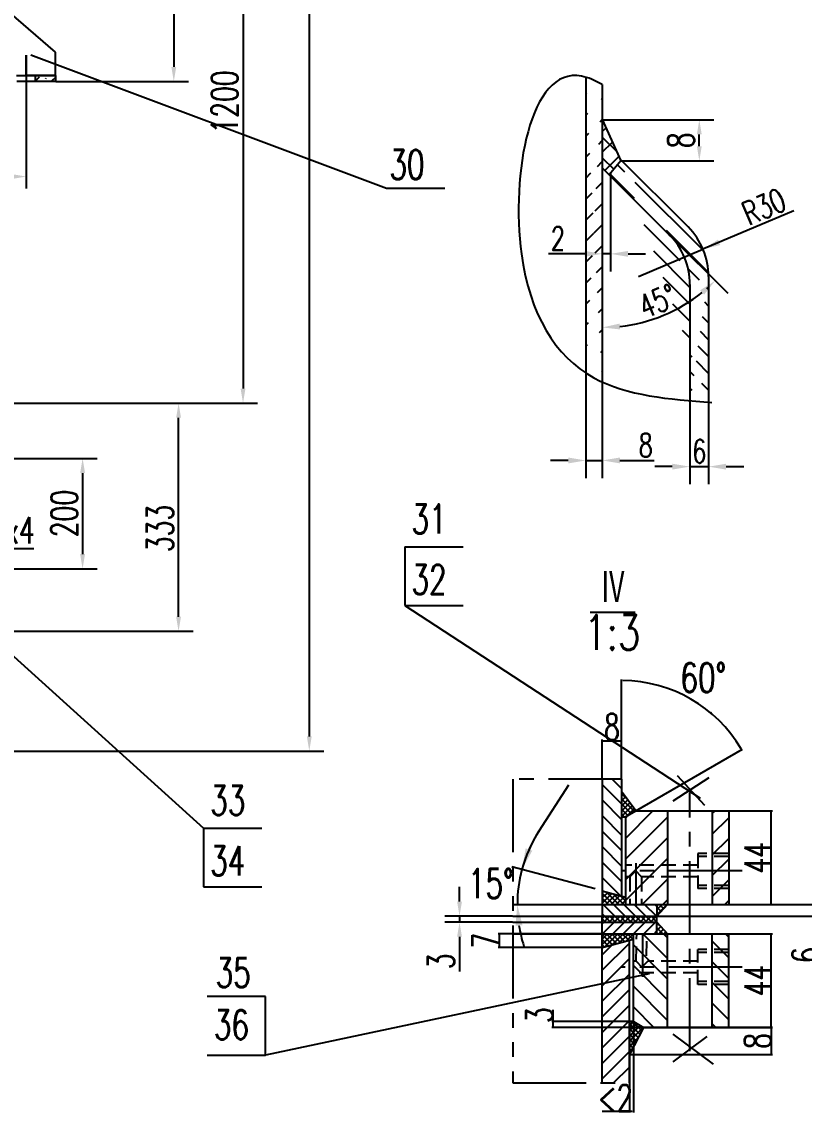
# Model space of a CAD drawing. Extents: x 0 to 594, y 0 to 841.
# Drawn here: x 260.5 to 394.2, y 375.9 to 562.9 of the extents above; entities that cross this region are included whole.
import ezdxf
from ezdxf.enums import TextEntityAlignment as Align

# ---------------------------------------------------------------- set-up
doc = ezdxf.new("R2010")
doc.units = 0
doc.header["$LTSCALE"] = 10
doc.header["$MEASUREMENT"] = 0
for name, pattern in [('CENTER', [2, 1.25, -0.25, 0.25, -0.25]), ('HIDDEN', [0.375, 0.25, -0.125]), ('PHANTOM', [2.5, 1.25, -0.25, 0.25, -0.25, 0.25, -0.25])]:
    doc.linetypes.add(name, pattern=pattern)
doc.layers.get('0').update_dxf_attribs({"linetype": 'CONTINUOUS'})
doc.layers.get('DEFPOINTS').update_dxf_attribs({"linetype": 'CONTINUOUS'})
for name, color, linetype in [('CENTER', 1, 'CENTER'), ('DIM', 4, 'CONTINUOUS'), ('FULL', 7, 'CONTINUOUS'), ('HIDDEN', 5, 'HIDDEN'), ('LAYER1', 1, 'CENTER'), ('MAIN', 7, 'CONTINUOUS'), ('PHANTOM', 6, 'PHANTOM'), ('THIN', 3, 'CONTINUOUS')]:
    doc.layers.add(name, color=color, linetype=linetype)
doc.styles.add('HZ', font='ROMANS.shx', dxfattribs={"width": 0.75, "bigfont": 'HZTXT.shx'})
doc.styles.add('HZ4', font='romans.shx', dxfattribs={"width": 0.7, "height": 4, "bigfont": 'hztxt.shx'})
doc.styles.add('HZ5', font='romans.shx', dxfattribs={"width": 0.7, "height": 5, "bigfont": 'hztxt.shx'})
doc.styles.add('RMO4', font='romans.shx', dxfattribs={"width": 0.7, "height": 4.5})
doc.styles.get("Standard").update_dxf_attribs({"font": 'SIMFANG.TTF', "width": 0.7, "height": 5})
doc.styles.add('STYLE2', font='romans.shx', dxfattribs={"width": 0.7, "height": 8, "bigfont": 'hztxt.shx'})
doc.dimstyles.get("Standard").update_dxf_attribs({"dimtxt": 0.18, "dimasz": 0.18, "dimexe": 0.18, "dimexo": 0.0625, "dimgap": 0.09, "dimtad": 0, "dimtih": 1, "dimtoh": 1, "dimdec": 4, "dimzin": 0, "dimdsep": 46, "dimtxsty": 'Standard', "dimcen": 0.09, "dimadec": 0, "dimazin": 0, "dimtfac": 1, "dimtdec": 4, "dimtofl": 0, "dimtmove": 0, "dimatfit": 3, "dimfxl": 1, "dimtolj": 1, "dimtzin": 0, "dimarcsym": 0})

# ---------------------------------------------------------------- blocks, each defined once
blk = doc.blocks.new('*D12')
at = {"color": 4, "linetype": 'ByBlock'}
for p, q in [((292.6233983804254, 600.6536651015517), (284.0001427374642, 600.6536651015517)), ((286.5001427374642, 598.1536651015517), (286.5001427374642, 555.1536651015517)), ((266.3428300365555, 552.6536651015517), (289.0001427374642, 552.6536651015517))]:
    blk.add_line(p, q, dxfattribs=at)
for points in [[(286.0834760707975, 598.1536651015517), (286.9168094041309, 598.1536651015517), (286.5001427374642, 600.6536651015517)], [(286.0834760707975, 555.1536651015517), (286.9168094041309, 555.1536651015517), (286.5001427374642, 552.6536651015517)]]:
    blk.add_solid(points, dxfattribs=at)
at = {"layer": 'DEFPOINTS', "color": 0, "linetype": 'ByBlock'}
for p in [(292.6858983804254, 600.6536651015517), (266.2803300365555, 552.6536651015517), (286.5001427374642, 552.6536651015517)]:
    blk.add_point(p, dxfattribs=at)
at = {"color": 3, "linetype": 'ByBlock', "insert": (283.3501427374642, 577.4768589698238), "char_height": 4.5, "attachment_point": 5, "rotation": 90, "style": 'RMO4'}
blk.add_mtext('\\A1;525', dxfattribs=at)
blk = doc.blocks.new('*D15')
at = {"color": 4, "linetype": 'ByBlock'}
for p, q in [((258.1930221065491, 497.6536651015517), (289.8125793726723, 497.6536651015517)), ((287.3125793726722, 461.1536651015517), (287.3125793726723, 495.1536651015517)), ((169.6428300365556, 458.6536651015517), (289.8125793726722, 458.6536651015517))]:
    blk.add_line(p, q, dxfattribs=at)
for points in [[(286.8959127060056, 495.1536651015517), (287.729246039339, 495.1536651015517), (287.3125793726723, 497.6536651015517)], [(286.8959127060056, 461.1536651015517), (287.7292460393389, 461.1536651015517), (287.3125793726722, 458.6536651015517)]]:
    blk.add_solid(points, dxfattribs=at)
at = {"layer": 'DEFPOINTS', "color": 0, "linetype": 'ByBlock'}
for p in [(258.1305221065491, 497.6536651015517), (287.3125793726723, 497.6536651015517), (169.5803300365556, 458.6536651015517)]:
    blk.add_point(p, dxfattribs=at)
at = {"color": 3, "linetype": 'ByBlock', "insert": (284.1625793726723, 476.2328820358848), "char_height": 4.5, "attachment_point": 5, "rotation": 90, "style": 'RMO4'}
blk.add_mtext('\\A1;333', dxfattribs=at)
blk = doc.blocks.new('*D45')
at = {"color": 4, "linetype": 'ByBlock'}
for p, q in [((359.7981859395852, 546.1137306424463), (378.8131050675797, 546.1137306424463)), ((376.3131050675797, 541.5840389860871), (376.3131050675797, 543.6137306424463)), ((362.9670234459602, 539.0840389860871), (378.8131050675797, 539.0840389860871))]:
    blk.add_line(p, q, dxfattribs=at)
for points in [[(375.896438400913, 543.6137306424463), (376.7297717342464, 543.6137306424463), (376.3131050675797, 546.1137306424463)], [(375.896438400913, 541.5840389860871), (376.7297717342464, 541.5840389860871), (376.3131050675797, 539.0840389860871)]]:
    blk.add_solid(points, dxfattribs=at)
at = {"layer": 'DEFPOINTS', "color": 0, "linetype": 'ByBlock'}
for p in [(359.7356859395852, 546.1137306424463), (376.3131050675797, 546.1137306424463), (362.9045234459602, 539.0840389860871)]:
    blk.add_point(p, dxfattribs=at)
at = {"color": 3, "linetype": 'ByBlock', "insert": (373.1631050675797, 542.5988848142667), "char_height": 4.5, "attachment_point": 5, "rotation": 90, "style": 'RMO4'}
blk.add_mtext('\\A1;8', dxfattribs=at)
blk = doc.blocks.new('*D77')
at = {"color": 0, "linetype": 'ByBlock'}
for p, q in [((359.7054276050851, 433.4429257251081), (359.7054276050851, 440.1328861183421)), ((359.8854276050851, 439.9528861183421), (362.8587609384186, 439.9528861183421)), ((363.0387609384186, 433.4429257251081), (363.0387609384186, 440.1328861183421))]:
    blk.add_line(p, q, dxfattribs=at)
for points in [[(359.8854276050851, 439.9828861183421), (359.8854276050851, 439.9228861183421), (359.7054276050851, 439.9528861183421)], [(362.8587609384186, 439.9828861183421), (362.8587609384186, 439.9228861183421), (363.0387609384186, 439.9528861183421)]]:
    blk.add_solid(points, dxfattribs=at)
at = {"layer": 'DEFPOINTS', "color": 0, "linetype": 'ByBlock'}
for p in [(363.0387609384186, 439.9528861183421), (359.7054276050851, 433.3804257251081), (363.0387609384186, 433.3804257251081)]:
    blk.add_point(p, dxfattribs=at)
at = {"color": 0, "linetype": 'ByBlock', "insert": (361.3720942717518, 442.2928861183421), "char_height": 4.5, "attachment_point": 5, "style": 'RMO4'}
blk.add_mtext('\\A1;8', dxfattribs=at)
blk = doc.blocks.new('*D78')
at = {"color": 0, "linetype": 'ByBlock'}
for p, q in [((364.3720942717518, 392.0391031788708), (364.3720942717518, 376.3650185313907)), ((365.0387609384186, 391.8777563665451), (365.0387609384186, 376.3650185313907)), ((364.3720942717518, 376.5450185313907), (359.6954276050852, 376.5450185313907)), ((364.8587609384186, 376.5450185313907), (364.5520942717519, 376.5450185313907))]:
    blk.add_line(p, q, dxfattribs=at)
for points in [[(364.5520942717519, 376.5750185313907), (364.5520942717519, 376.5150185313908), (364.3720942717518, 376.5450185313907)], [(364.8587609384186, 376.5750185313907), (364.8587609384186, 376.5150185313908), (365.0387609384186, 376.5450185313907)]]:
    blk.add_solid(points, dxfattribs=at)
at = {"layer": 'DEFPOINTS', "color": 0, "linetype": 'ByBlock'}
for p in [(364.3720942717518, 392.1016031788708), (365.0387609384186, 391.9402563665451), (364.3720942717518, 376.5450185313907)]:
    blk.add_point(p, dxfattribs=at)
at = {"color": 0, "linetype": 'ByBlock', "insert": (361.9437609384185, 378.8850185313907), "char_height": 4.5, "attachment_point": 5, "style": 'RMO4'}
blk.add_mtext('\\A1;<2', dxfattribs=at)
blk = doc.blocks.new('*D79')
at = {"color": 0, "linetype": 'ByBlock'}
for p, q in [((351.3112562688166, 391.9402563665451), (351.3112562688166, 393.9335896998784)), ((364.9762609384186, 391.9402563665451), (351.1312562688166, 391.9402563665451)), ((366.7083117459879, 390.9402563665451), (351.1312562688166, 390.9402563665451)), ((351.3112562688166, 391.1202563665451), (351.3112562688166, 391.7602563665451))]:
    blk.add_line(p, q, dxfattribs=at)
for points in [[(351.2812562688166, 391.7602563665451), (351.3412562688166, 391.7602563665451), (351.3112562688166, 391.9402563665451)], [(351.2812562688166, 391.1202563665451), (351.3412562688166, 391.1202563665451), (351.3112562688166, 390.9402563665451)]]:
    blk.add_solid(points, dxfattribs=at)
at = {"layer": 'DEFPOINTS', "color": 0, "linetype": 'ByBlock'}
for p in [(351.3112562688166, 391.9402563665451), (365.0387609384186, 391.9402563665451), (366.7708117459879, 390.9402563665451)]:
    blk.add_point(p, dxfattribs=at)
at = {"color": 0, "linetype": 'ByBlock', "insert": (348.9712562688166, 393.0269230332117), "char_height": 4.5, "attachment_point": 5, "rotation": 90, "style": 'RMO4'}
blk.add_mtext('\\A1;3', dxfattribs=at)
blk = doc.blocks.new('*D80')
at = {"color": 0, "linetype": 'ByBlock'}
for p, q in [((359.6429276050851, 406.9402563665451), (341.9367754934249, 406.9402563665451)), ((342.1167754934249, 406.7602563665451), (342.1167754934249, 404.7869230332118)), ((359.6429276050851, 404.6069230332118), (341.9367754934249, 404.6069230332118))]:
    blk.add_line(p, q, dxfattribs=at)
for points in [[(342.086775493425, 406.7602563665451), (342.1467754934249, 406.7602563665451), (342.1167754934249, 406.9402563665451)], [(342.086775493425, 404.7869230332118), (342.1467754934249, 404.7869230332118), (342.1167754934249, 404.6069230332118)]]:
    blk.add_solid(points, dxfattribs=at)
at = {"layer": 'DEFPOINTS', "color": 0, "linetype": 'ByBlock'}
for p in [(359.7054276050851, 406.9402563665451), (342.1167754934249, 404.6069230332118), (359.7054276050851, 404.6069230332118)]:
    blk.add_point(p, dxfattribs=at)
at = {"color": 0, "linetype": 'ByBlock', "insert": (339.776775493425, 405.7735896998785), "char_height": 4.5, "attachment_point": 5, "rotation": 90, "style": 'RMO4'}
blk.add_mtext('\\A1;7', dxfattribs=at)
blk = doc.blocks.new('*D81')
at = {"color": 0, "linetype": 'ByBlock'}
for p, q in [((381.4345942717518, 406.9402563665451), (388.7967754934249, 406.9402563665451)), ((388.6167754934249, 391.1202563665451), (388.6167754934249, 406.7602563665451)), ((381.4345942717518, 390.9402563665451), (388.7967754934249, 390.9402563665451))]:
    blk.add_line(p, q, dxfattribs=at)
for points in [[(388.586775493425, 406.7602563665451), (388.6467754934249, 406.7602563665451), (388.6167754934249, 406.9402563665451)], [(388.586775493425, 391.1202563665451), (388.6467754934249, 391.1202563665451), (388.6167754934249, 390.9402563665451)]]:
    blk.add_solid(points, dxfattribs=at)
at = {"layer": 'DEFPOINTS', "color": 0, "linetype": 'ByBlock'}
for p in [(381.3720942717518, 406.9402563665451), (388.6167754934249, 406.9402563665451), (381.3720942717518, 390.9402563665451)]:
    blk.add_point(p, dxfattribs=at)
at = {"color": 0, "linetype": 'ByBlock', "insert": (386.276775493425, 398.9402563665451), "char_height": 4.5, "attachment_point": 5, "rotation": 90, "style": 'RMO4'}
blk.add_mtext('\\A1;44', dxfattribs=at)
blk = doc.blocks.new('*D82')
at = {"color": 0, "linetype": 'ByBlock'}
for p, q in [((381.4345942717518, 427.9402563665456), (388.7967754934249, 427.9402563665456)), ((388.6167754934249, 412.1202563665456), (388.6167754934249, 427.7602563665455)), ((381.4345942717518, 411.9402563665456), (388.7967754934249, 411.9402563665456))]:
    blk.add_line(p, q, dxfattribs=at)
for points in [[(388.586775493425, 427.7602563665455), (388.6467754934249, 427.7602563665455), (388.6167754934249, 427.9402563665456)], [(388.586775493425, 412.1202563665456), (388.6467754934249, 412.1202563665456), (388.6167754934249, 411.9402563665456)]]:
    blk.add_solid(points, dxfattribs=at)
at = {"layer": 'DEFPOINTS', "color": 0, "linetype": 'ByBlock'}
for p in [(381.3720942717518, 427.9402563665456), (388.6167754934249, 427.9402563665456), (381.3720942717518, 411.9402563665456)]:
    blk.add_point(p, dxfattribs=at)
at = {"color": 0, "linetype": 'ByBlock', "insert": (386.276775493425, 419.9402563665456), "char_height": 4.5, "attachment_point": 5, "rotation": 90, "style": 'RMO4'}
blk.add_mtext('\\A1;44', dxfattribs=at)
blk = doc.blocks.new('*D83')
at = {"color": 0, "linetype": 'ByBlock'}
for p, q in [((366.7964119170176, 390.9615604927342), (388.7950974165885, 390.9615604927342)), ((388.6150974165885, 390.7815604927342), (388.6150974165885, 386.4535896998786)), ((364.4345942717518, 386.2735896998786), (388.7950974165885, 386.2735896998786))]:
    blk.add_line(p, q, dxfattribs=at)
for points in [[(388.5850974165885, 390.7815604927342), (388.6450974165884, 390.7815604927342), (388.6150974165885, 390.9615604927342)], [(388.5850974165885, 386.4535896998786), (388.6450974165884, 386.4535896998786), (388.6150974165885, 386.2735896998786)]]:
    blk.add_solid(points, dxfattribs=at)
at = {"layer": 'DEFPOINTS', "color": 0, "linetype": 'ByBlock'}
for p in [(366.7339119170176, 390.9615604927342), (364.3720942717518, 386.2735896998786), (388.6150974165885, 386.2735896998786)]:
    blk.add_point(p, dxfattribs=at)
at = {"color": 0, "linetype": 'ByBlock', "insert": (386.2750974165885, 388.6175750963064), "char_height": 4.5, "attachment_point": 5, "rotation": 90, "style": 'RMO4'}
blk.add_mtext('\\A1;8', dxfattribs=at)
blk = doc.blocks.new('*D90')
at = {"color": 4, "linetype": 'ByBlock'}
for p, q in [((265.1952945340254, 600.6536651015517), (300.8259521346076, 600.6536651015517)), ((298.3259521346076, 598.1536651015517), (298.3259521346076, 500.1536651015517)), ((265.3316673925378, 497.6536651015517), (300.8259521346076, 497.6536651015517))]:
    blk.add_line(p, q, dxfattribs=at)
for points in [[(297.9092854679409, 598.1536651015517), (298.7426188012743, 598.1536651015517), (298.3259521346076, 600.6536651015517)], [(297.9092854679409, 500.1536651015517), (298.7426188012743, 500.1536651015517), (298.3259521346076, 497.6536651015517)]]:
    blk.add_solid(points, dxfattribs=at)
at = {"layer": 'DEFPOINTS', "color": 0, "linetype": 'ByBlock'}
for p in [(265.1327945340254, 600.6536651015517), (265.2691673925378, 497.6536651015517), (298.3259521346076, 497.6536651015517)]:
    blk.add_point(p, dxfattribs=at)
at = {"color": 3, "linetype": 'ByBlock', "insert": (295.1759521346077, 549.1536651015517), "char_height": 4.5, "attachment_point": 5, "rotation": 90, "style": 'RMO4'}
blk.add_mtext('\\A1;1200', dxfattribs=at)
blk = doc.blocks.new('*D97')
at = {"color": 4, "linetype": 'ByBlock'}
for p, q in [((169.6428300365556, 810.9261317462538), (312.1500009400111, 810.9261317462538)), ((309.6500009400111, 808.4261317462538), (309.650000940011, 440.6873592342388)), ((152.0130810458172, 438.1873592342388), (312.150000940011, 438.1873592342388))]:
    blk.add_line(p, q, dxfattribs=at)
for points in [[(309.2333342733444, 808.4261317462538), (310.0666676066778, 808.4261317462538), (309.6500009400111, 810.9261317462538)], [(309.2333342733443, 440.6873592342388), (310.0666676066777, 440.6873592342388), (309.650000940011, 438.1873592342388)]]:
    blk.add_solid(points, dxfattribs=at)
at = {"layer": 'DEFPOINTS', "color": 0, "linetype": 'ByBlock'}
for p in [(169.5803300365556, 810.9261317462538), (151.9505810458172, 438.1873592342388), (309.650000940011, 438.1873592342388)]:
    blk.add_point(p, dxfattribs=at)
at = {"color": 3, "linetype": 'ByBlock', "insert": (306.5000009400111, 624.5567454902463), "char_height": 4.5, "attachment_point": 5, "rotation": 90, "style": 'RMO4'}
blk.add_mtext('\\A1;~3400', dxfattribs=at)
blk = doc.blocks.new('*D98')
at = {"color": 4, "linetype": 'ByBlock'}
for p, q in [((240.6062330036239, 472.8504429680743), (240.6062330036239, 475.2879429680743)), ((244.7949056491052, 472.8504429680743), (244.7949056491052, 475.2879429680743)), ((238.1062330036239, 472.7879429680743), (235.6062330036239, 472.7879429680743)), ((240.6062330036239, 472.7879429680743), (244.7949056491052, 472.7879429680743)), ((247.2949056491052, 472.7879429680743), (262.5615723157719, 472.7879429680743))]:
    blk.add_line(p, q, dxfattribs=at)
for points in [[(238.1062330036239, 473.204609634741), (238.1062330036239, 472.3712763014076), (240.6062330036239, 472.7879429680743)], [(247.2949056491052, 473.204609634741), (247.2949056491052, 472.3712763014076), (244.7949056491052, 472.7879429680743)]]:
    blk.add_solid(points, dxfattribs=at)
at = {"layer": 'DEFPOINTS', "color": 0, "linetype": 'ByBlock'}
for p in [(240.6062330036239, 472.7879429680743), (244.7949056491052, 472.7879429680743), (244.7949056491052, 472.7879429680743)]:
    blk.add_point(p, dxfattribs=at)
at = {"color": 3, "linetype": 'ByBlock', "insert": (256.1782389824385, 475.9379429680743), "char_height": 4.5, "attachment_point": 5, "style": 'RMO4'}
blk.add_mtext('\\A1;∅76x4', dxfattribs=at)
blk = doc.blocks.new('*D99')
at = {"color": 4, "linetype": 'ByBlock'}
for p, q in [((244.8574056491051, 488.2114806640536), (273.4095467240195, 488.2114806640536)), ((270.9095467240195, 485.7114806640536), (270.9095467240195, 471.8453741924686)), ((246.1198993636349, 469.3453741924686), (273.4095467240195, 469.3453741924686))]:
    blk.add_line(p, q, dxfattribs=at)
for points in [[(270.4928800573528, 485.7114806640536), (271.3262133906862, 485.7114806640536), (270.9095467240195, 488.2114806640536)], [(270.4928800573528, 471.8453741924686), (271.3262133906862, 471.8453741924686), (270.9095467240195, 469.3453741924686)]]:
    blk.add_solid(points, dxfattribs=at)
at = {"layer": 'DEFPOINTS', "color": 0, "linetype": 'ByBlock'}
for p in [(244.7949056491051, 488.2114806640536), (246.0573993636349, 469.3453741924686), (270.9095467240195, 469.3453741924686)]:
    blk.add_point(p, dxfattribs=at)
at = {"color": 3, "linetype": 'ByBlock', "insert": (267.7595467240195, 478.7784274282611), "char_height": 4.5, "attachment_point": 5, "rotation": 90, "style": 'RMO4'}
blk.add_mtext('\\A1;200', dxfattribs=at)
blk = doc.blocks.new('*D101')
at = {"color": 4, "linetype": 'ByBlock'}
for p, q in [((397.6062744395408, 414.4402563665456), (397.6062744395408, 416.9402563665456)), ((381.4345942717518, 411.9402563665456), (400.1062744395408, 411.9402563665456)), ((397.6062744395408, 411.9402563665456), (397.6062744395408, 409.9402563665451)), ((369.1437995595202, 409.9402563665451), (400.1062744395408, 409.9402563665451)), ((397.6062744395408, 407.4402563665451), (397.6062744395408, 401.6235896998784))]:
    blk.add_line(p, q, dxfattribs=at)
for points in [[(397.1896077728741, 414.4402563665456), (398.0229411062075, 414.4402563665456), (397.6062744395408, 411.9402563665456)], [(397.1896077728741, 407.4402563665451), (398.0229411062075, 407.4402563665451), (397.6062744395408, 409.9402563665451)]]:
    blk.add_solid(points, dxfattribs=at)
at = {"layer": 'DEFPOINTS', "color": 0, "linetype": 'ByBlock'}
for p in [(381.3720942717518, 411.9402563665456), (369.0812995595202, 409.9402563665451), (397.6062744395408, 409.9402563665451)]:
    blk.add_point(p, dxfattribs=at)
at = {"color": 3, "linetype": 'ByBlock', "insert": (394.4562744395408, 403.2819230332117), "char_height": 4.5, "attachment_point": 5, "rotation": 90, "style": 'RMO4'}
blk.add_mtext('\\A1;6', dxfattribs=at)
blk = doc.blocks.new('*D102')
at = {"color": 4, "linetype": 'ByBlock'}
for p, q in [((335.3322631027204, 412.4402563665451), (335.3322631027204, 414.9402563665451)), ((344.3870813219328, 409.9402563665451), (332.8322631027204, 409.9402563665451)), ((335.3322631027204, 409.9402563665451), (335.3322631027204, 408.9402563665451)), ((344.3870813219328, 408.9402563665451), (332.8322631027204, 408.9402563665451)), ((335.3322631027204, 406.4402563665451), (335.3322631027204, 400.5069230332118))]:
    blk.add_line(p, q, dxfattribs=at)
for points in [[(334.9155964360537, 412.4402563665451), (335.7489297693871, 412.4402563665451), (335.3322631027204, 409.9402563665451)], [(334.9155964360537, 406.4402563665451), (335.7489297693871, 406.4402563665451), (335.3322631027204, 408.9402563665451)]]:
    blk.add_solid(points, dxfattribs=at)
at = {"layer": 'DEFPOINTS', "color": 0, "linetype": 'ByBlock'}
for p in [(344.4495813219328, 409.9402563665451), (335.3322631027204, 408.9402563665451), (344.4495813219328, 408.9402563665451)]:
    blk.add_point(p, dxfattribs=at)
at = {"color": 3, "linetype": 'ByBlock', "insert": (332.1822631027204, 402.2235896998785), "char_height": 4.5, "attachment_point": 5, "rotation": 90, "style": 'RMO4'}
blk.add_mtext('\\A1;3', dxfattribs=at)

msp = doc.modelspace()

# ---------------------------------------------------------------- hatches: boundary and pattern name
at = {"linetype": 'Continuous'}
h = msp.add_hatch(dxfattribs=at)
h.set_pattern_fill('ANSI31', color=3, scale=0.8, style=0)
h.set_pattern_definition([(45, (44.30850645514107, 313.3268021972374), (-1.79605122421383, 1.796051224213831), [])])
edge = h.paths.add_edge_path()
edge.add_line((356.9066180016456, 553.3866555661375), (356.9066180016456, 502.835550084821))
edge.add_line((359.7356859395852, 552.1514017977202), (359.7356859395852, 501.2747102820097))
h = msp.add_hatch(dxfattribs=at)
h.set_pattern_fill('ANSI31', color=3, scale=0.6400000000000001, angle=90, style=0)
h.set_pattern_definition([(135, (44.30850645514107, 313.3268021972374), (-1.436840979371065, -1.436840979371064), [])])
edge = h.paths.add_edge_path()
edge.add_line((362.9045234459602, 539.0840389860871), (360.9267090543258, 536.7147645801415))
edge.add_line((359.7356859395852, 537.9057876948822), (371.1826941343137, 526.4587795001536))
edge.add_line((362.7581041605284, 539.4088528735329), (374.3826941343137, 527.7842628997475))
edge.add_arc((365.8974127600752, 519.298981525509), 12, 1.017777498068325e-13, 45)
edge.add_arc((362.6974127600752, 517.9734981259151), 12, 1.017777498068325e-13, 45)
edge.add_line((374.6974127600752, 517.9734981259151), (374.6974127600752, 497.7740383434379))
edge.add_line((377.8974127600752, 519.298981525509), (377.8974127600752, 497.7740383434379))
at = {"layer": 'DIM'}
h = msp.add_hatch(dxfattribs=at)
h.set_pattern_fill('ANSI31', color=256, scale=15, angle=90, style=0)
h.set_pattern_definition([(135, (17.61677549342488, 55.95288611834212), (-1.325825214724777, -1.325825214724776), [])])
h.paths.add_polyline_path([(363.0387609384186, 433.3804257251081), (359.7054276050851, 433.3804257251081), (359.7054276050851, 414.2735896998788), (363.0387609384186, 413.3804257251082)])
h = msp.add_hatch(dxfattribs=at)
h.set_pattern_fill('ANSI37', color=256, scale=5, angle=90, style=0)
h.set_pattern_definition([(135, (17.61677549342488, 55.95288611834212), (-0.4419417382415922, -0.4419417382415922), []), (225, (17.61677549342488, 55.95288611834212), (0.4419417382415922, -0.4419417382415922), [])])
h.paths.add_polyline_path([(365.4374784126546, 427.9402563665455), (363.0387609384186, 431.2735896998785), (363.0387609384186, 426.9402563665456), (363.7054276050843, 426.9402563665452)])
h.paths.add_polyline_path([(359.7054276050851, 414.2735896998788), (359.7054276050851, 411.9402563665456), (363.7054276050852, 411.9402563665456), (363.7054276050852, 413.2017929301541)])
h.paths.add_polyline_path([(359.7054276050851, 406.9402563665452), (359.7054276050851, 404.6069230332118), (365.0387609384186, 406.0359853928447), (365.0387609384186, 406.9402563665452)])
h.paths.add_polyline_path([(364.3720942717518, 386.2735896998785), (366.7708117459879, 390.9402563665451), (365.0387609384187, 391.9402563665451), (364.3720942717518, 391.940256366545)])
h = msp.add_hatch(dxfattribs=at)
h.set_pattern_fill('ANSI31', color=256, scale=20, style=0)
h.set_pattern_definition([(45, (17.61677549342488, 55.95288611834212), (-1.767766952966369, 1.767766952966369), [])])
h.paths.add_polyline_path([(370.8720942717518, 427.9402563665453), (365.4374784126538, 427.9402563665451), (363.7054276050851, 426.9402563665456), (363.7054276050851, 411.9402563665455), (370.8720942717518, 411.9402563665455)])
h.paths.add_polyline_path([(381.3720942717518, 427.9402563665456), (378.5387609384186, 427.9402563665454), (378.5387609384185, 411.9402563665455), (381.3720942717518, 411.9402563665455)])
h = msp.add_hatch(dxfattribs=at)
h.set_pattern_fill('ANSI31', color=256, scale=10, angle=90, style=0)
h.set_pattern_definition([(135, (17.61677549342488, 55.95288611834212), (-0.8838834764831844, -0.8838834764831843), [])])
h.paths.add_polyline_path([(369.0812995595202, 409.9402563665452), (369.0812995595202, 411.9402563665456), (359.7054276050851, 411.9402563665456), (359.7054276050852, 409.9402563665451)])
h = msp.add_hatch(dxfattribs=at)
h.set_pattern_fill('ANSI37', color=256, scale=5, style=0)
h.set_pattern_definition([(45, (20.15931411452647, 55.95288611834212), (-0.4419417382415922, 0.4419417382415922), []), (135, (20.15931411452647, 55.95288611834212), (-0.4419417382415922, -0.4419417382415922), [])])
h.paths.add_polyline_path([(369.0812995595202, 409.9402563665452), (370.8720942717518, 411.9402563665456), (369.0812995595202, 411.9402563665456)])
h.paths.add_polyline_path([(369.0812995595202, 406.9402563665452), (370.8720942717518, 406.9402563665452), (369.0812995595202, 408.9402563665452)])
h = msp.add_hatch(dxfattribs=at)
h.set_pattern_fill('ANSI37', color=256, scale=5, style=0)
h.set_pattern_definition([(45, (17.61677549342488, 55.95288611834212), (-0.4419417382415922, 0.4419417382415922), []), (135, (17.61677549342488, 55.95288611834212), (-0.4419417382415922, -0.4419417382415922), [])])
h.paths.add_polyline_path([(369.0812995595202, 408.9402563665452), (369.0812995595202, 409.9402563665451), (359.7054276050852, 409.9402563665451), (359.7054276050852, 408.940256366545)])
h = msp.add_hatch(dxfattribs=at)
h.set_pattern_fill('ANSI31', color=256, scale=10, style=0)
h.set_pattern_definition([(45, (17.61677549342488, 55.95288611834212), (-0.8838834764831843, 0.8838834764831844), [])])
h.paths.add_polyline_path([(369.0812995595202, 406.940256366545), (369.0812995595202, 408.9402563665451), (359.7054276050852, 408.9402563665452), (359.7054276050852, 406.9402563665451)])
h = msp.add_hatch(dxfattribs=at)
h.set_pattern_fill('ANSI31', color=256, scale=15, style=0)
h.set_pattern_definition([(45, (17.61677549342488, 55.95288611834212), (-1.325825214724776, 1.325825214724777), [])])
h.paths.add_polyline_path([(364.3720942717518, 405.8573525978905), (359.7054276050851, 404.6069230332118), (359.7054276050851, 381.4363265277177), (364.3720942717518, 381.4363265277177)])
h = msp.add_hatch(dxfattribs=at)
h.set_pattern_fill('ANSI31', color=256, scale=20, angle=90, style=0)
h.set_pattern_definition([(135, (17.61677549342488, 55.95288611834212), (-1.767766952966369, -1.767766952966369), [])])
h.paths.add_polyline_path([(370.8720942717519, 406.9402563665452), (365.0387609384186, 406.9402563665451), (365.0387609384186, 391.9402563665452), (366.7708117459879, 390.9402563665452), (370.8720942717518, 390.9402563665452)])
h.paths.add_polyline_path([(381.3720942717518, 406.9402563665451), (378.5387609384186, 406.9402563665451), (378.5387609384186, 390.9402563665451), (381.3720942717519, 390.9402563665451)])
at = {"layer": 'FULL'}
h = msp.add_hatch(dxfattribs=at)
h.set_pattern_fill('ANSI31', color=3, scale=8, style=0)
h.set_pattern_definition([(45, (0, 0), (-0.7071067811865475, 0.7071067811865476), [])])
edge = h.paths.add_edge_path()
edge.add_line((262.8630731441563, 553.6536651015517), (266.2803300365555, 553.6536651015517))
edge.add_line((262.7803300365555, 553.6536651015517), (262.7803300365555, 552.6536651015517))
edge.add_line((266.2803300365555, 552.6536651015517), (262.8112175379224, 552.6536651015517))
edge.add_line((266.2803300365555, 553.6536651015517), (266.2803300365555, 552.6536651015517))
h = msp.add_hatch(dxfattribs=at)
h.set_pattern_fill('ANSI37', color=3, scale=20, style=0)
h.set_pattern_definition([(45, (0.4184531037826673, 75.16461355161346), (-1.767766952966369, 1.767766952966369), []), (135, (0.4184531037826673, 75.16461355161346), (-1.767766952966369, -1.767766952966369), [])])
h.paths.add_polyline_path([(359.7356859395852, 537.9057876948822), (360.9267090543258, 536.7147645801415), (362.9045234459603, 539.0840389860871), (359.7356859395852, 546.1137306424463)])

# ---------------------------------------------------------------- linework, layer by layer
at = {"color": 0, "linetype": 'ByBlock'}
for p, q in [((359.7356859395852, 537.9057876948822), (359.7356859395852, 520.1868819170588)), ((358.4980203222237, 414.5971135062568), (344.2642183557361, 418.411049248402))]:
    msp.add_line(p, q, dxfattribs=at)
at = {"color": 4, "linetype": 'ByBlock'}
for p, q in [((361.1352096161212, 536.9645327316812), (361.1352096161212, 520.1868819170588)), ((392.4575615325509, 530.5688039491138), (376.9441129203739, 523.9862425133837)), ((371.1826941343137, 526.4587795001536), (381.1640000754043, 516.4774735590627)), ((365.8974127600752, 519.298981525509), (376.9441129203739, 523.9862425133837)), ((356.7356859395852, 523.1868819170588), (350.5438749159632, 523.1868819170588)), ((361.1352096161212, 523.1868819170588), (359.7356859395852, 523.1868819170588)), ((364.1352096161212, 523.1868819170588), (367.1352096161212, 523.1868819170588)), ((356.9066180016456, 502.835550084821), (356.9066180016456, 484.8626507242567)), ((359.7356859395852, 501.2747102820097), (359.7356859395852, 484.8626507242567)), ((374.6974127600752, 497.7740383434379), (374.6974127600752, 483.8028975970538)), ((377.8974127600752, 497.7740383434379), (377.8974127600752, 483.8028975970538)), ((353.9066180016456, 487.8626507242567), (350.9066180016456, 487.8626507242567)), ((356.9066180016456, 487.8626507242567), (359.7356859395852, 487.8626507242567)), ((362.7356859395852, 487.8626507242567), (368.5856859395852, 487.8626507242567)), ((371.6974127600752, 486.8028975970538), (368.6974127600752, 486.8028975970538)), ((374.6974127600752, 486.8028975970538), (377.8974127600752, 486.8028975970538)), ((380.8974127600752, 486.8028975970538), (383.8974127600752, 486.8028975970538))]:
    msp.add_line(p, q, dxfattribs=at)
for p, q in [((372.5082704617826, 433.9919847141032), (377.2275065314352, 428.9148387048936)), ((377.9535413715785, 433.6293331164961), (371.7822356216393, 429.6401458405594)), ((371.7822356216393, 389.7482789918727), (378.6795794146287, 384.671132982663)), ((377.5905239515068, 389.3856273942656), (371.7822356216393, 385.0337865504962))]:
    msp.add_line(p, q)
at = {"color": 3, "linetype": 'ByBlock'}
msp.add_line((348.9229279519295, 424.5264627015688), (354.0222425545386, 432.4231069624949), dxfattribs=at)
at = {"color": 4, "linetype": 'ByBlock'}
msp.add_arc((359.7356859395854, 537.9057876948822), 27.30421246966663, 276.298438985798, 308.7015610142016, dxfattribs=at)
at = {"color": 3, "linetype": 'ByBlock'}
for start, end in [(147.1473578138075, 164.9999999999993), (164.9999999999993, 179.9999999999999), (188.8991980567388, 197.7983961134775)]:
    msp.add_arc((368.4135461560782, 411.9402563665456), 23.20122384460922, start, end, dxfattribs=at)
at = {"color": 0, "linetype": 'ByBlock'}
msp.add_arc((368.4135461560782, 411.9402563665456), 23.20122384460922, 147.2016038865217, 156.1008019432605, dxfattribs=at)
at = {"color": 3, "linetype": 'Continuous'}
msp.add_open_spline([(359.7356859395852, 552.1514017977202), (358.497415701726, 552.8144776039189), (347.6936922540842, 557.6328058934926), (341.6683765710402, 522.3414833282533), (355.2448969448049, 499.5957768314211), (371.1948674656239, 498.3309497948266), (378.4744858712324, 497.7536786228524)], degree=3, knots=[3.286100977572493, 3.286100977572493, 3.286100977572493, 3.286100977572493, 8.307992369428037, 48.39048605139666, 79.07597555854048, 104.8394798814438, 104.8394798814438, 104.8394798814438, 104.8394798814438], dxfattribs=at)
at = {"color": 4, "linetype": 'ByBlock'}
for points in [[(379.5104854192871, 525.6183369336982), (379.90109050161, 524.6977785870065), (376.9441129203739, 523.9862425133837)], [(356.7356859395852, 523.6868819170588), (356.7356859395852, 522.6868819170588), (359.7356859395852, 523.1868819170588)], [(364.1352096161212, 523.6868819170588), (364.1352096161212, 522.6868819170588), (361.1352096161212, 523.1868819170588)], [(376.4744283711556, 516.9696576442577), (377.141621285257, 516.2247726763783), (379.0426797318447, 518.5987939026223)], [(362.7586237663578, 510.2671400364717), (362.7036871882871, 511.265629882384), (359.7356859395857, 510.6015752252156)], [(353.9066180016456, 488.3626507242567), (353.9066180016456, 487.3626507242567), (356.9066180016456, 487.8626507242567)], [(362.7356859395852, 488.3626507242567), (362.7356859395852, 487.3626507242567), (359.7356859395852, 487.8626507242567)], [(371.6974127600752, 487.3028975970538), (371.6974127600752, 486.3028975970538), (374.6974127600752, 486.8028975970538)], [(380.8974127600752, 487.3028975970538), (380.8974127600752, 486.3028975970538), (377.8974127600752, 486.8028975970538)]]:
    msp.add_solid(points, dxfattribs=at)
at = {"color": 0, "linetype": 'ByBlock'}
msp.add_solid([(363.218645634019, 450.2079090043461), (363.2188736433947, 450.2679085711089), (363.0387609384184, 450.2385928158548)], dxfattribs=at)
at = {"color": 3, "linetype": 'ByBlock'}
for points in [[(347.7673647857557, 421.1399536030249), (346.6358430691316, 421.539526631154), (346.0028848430563, 417.9451749672174)], [(344.8934263435744, 408.3045576219216), (346.0898095022576, 408.3976561590706), (345.2123223114689, 411.9402563665456)]]:
    msp.add_solid(points, dxfattribs=at)
at = {"layer": 'CENTER'}
for p, q in [((374.7054276050851, 386.841693763859), (374.7054276050851, 431.0371580671658)), ((365.4365837203794, 419.0219846668401), (365.4365837203794, 411.7073618990039)), ((383.6212389841446, 417.6732791146655), (362.8910560383383, 417.6732791146655)), ((366.6230610626478, 406.9159076779783), (366.6230610626478, 399.6012849101421)), ((383.6212389841446, 401.2539598148664), (362.8910560383383, 401.2539598148664))]:
    msp.add_line(p, q, dxfattribs=at)
at = {"layer": 'DEFPOINTS', "color": 0, "linetype": 'ByBlock'}
for p in [(359.719761443014, 546.1490572568445), (359.7356859395852, 537.9057876948822), (359.7356859395852, 537.9057876948822), (361.1352096161212, 536.9645327316812), (361.1352096161212, 536.9645327316812), (371.1826941343137, 526.4587795001536), (376.9441129203739, 523.9862425133837), (365.8974127600752, 519.298981525509), (366.8025361382608, 511.5319437039471), (356.9066180016456, 502.835550084821), (359.7356859395852, 501.2747102820097), (359.7356859395852, 501.2747102820097), (374.6974127600752, 497.7740383434379), (377.8974127600752, 497.7740383434379), (363.0387609384185, 433.3804257251081), (363.7054276050848, 426.9402563665453), (365.4374784126546, 427.9402563665456), (345.3006099728386, 413.9623762633772), (359.7054276050851, 414.2735896998787), (363.0387609384186, 413.3804257251082), (363.7054276050851, 413.2017929301542), (344.4495813219328, 411.9402563665456), (381.3720942717518, 411.9402563665456)]:
    msp.add_point(p, dxfattribs=at)
at = {"layer": 'DEFPOINTS', "color": 4, "linetype": 'ByBlock'}
for p in [(359.7356859395852, 523.1868819170588), (359.7356859395852, 487.8626507242567), (377.8974127600752, 486.8028975970538)]:
    msp.add_point(p, dxfattribs=at)
at = {"layer": 'DIM'}
for p, q in [((322.8261785907811, 534.3342398615407), (262.0398324417015, 557.146745091208)), ((325.9685236469136, 473.0845100696522), (325.9685236469136, 463.0845100696522)), ((245.1463943785038, 466.9675316076894), (291.5700216574478, 424.9815245114562)), ((291.5700216574478, 424.9815245114562), (291.5700216574478, 414.9815245114562)), ((381.3720871714268, 420.6732791146655), (381.3721013720769, 414.6732791146655)), ((367.7301444466129, 400.0622177522744), (302.1954525296137, 386.2126575074742)), ((302.1954525296137, 386.2126575074742), (302.1954525296137, 396.2126575074743))]:
    msp.add_line(p, q, dxfattribs=at)
at = {"layer": 'DIM', "color": 7}
for p, q in [((332.8261785907811, 534.3342398615407), (322.8261785907811, 534.3342398615407)), ((357.6446823053329, 461.9425717621652), (365.3375466647185, 461.9425717621652))]:
    msp.add_line(p, q, dxfattribs=at)
at = {"layer": 'DIM', "color": 4}
msp.add_line((325.9685236469136, 463.0845100696522), (376.4861268315985, 430.1093989008662), dxfattribs=at)
at = {"layer": 'DIM', "color": 4, "linetype": 'ByBlock'}
for p, q in [((363.0387609384186, 433.4429257251081), (363.0387609384184, 450.4185928158548)), ((365.4916050003911, 427.9715063665456), (383.7049300754538, 438.4869745014669))]:
    msp.add_line(p, q, dxfattribs=at)
msp.add_arc((363.0387609384186, 426.555356187086), 23.68323662876883, 30.43546687881045, 89.5645331211803, dxfattribs=at)
msp.add_point((378.2620520006676, 444.6977680016245), dxfattribs=at)
at = {"layer": 'DIM', "color": 4}
msp.add_solid([(258.7803300365555, 536.8190381287774), (258.7803300365555, 535.9857047954441), (261.2803300365555, 536.4023714621108)], dxfattribs=at)
at = {"layer": 'DIM', "color": 4, "linetype": 'ByBlock'}
msp.add_solid([(383.4843773390656, 438.5676145571478), (383.4325301947209, 438.5374173118547), (383.5490455027726, 438.396974501467)], dxfattribs=at)
at = {"layer": 'FULL'}
for p, q in [((266.2803300365555, 557.6536651015517), (248.7803300365555, 572.6536651015517)), ((266.2803300365555, 553.6536651015517), (266.2803300365555, 557.6536651015517)), ((259.5962556304635, 553.6536651015517), (262.8630731441563, 553.6536651015517)), ((259.7518158584689, 553.6536651015517), (262.7593652270366, 553.6536651015517)), ((261.2803300365555, 553.6536651015517), (262.7803300365555, 553.6536651015517)), ((262.7593652270366, 553.6536651015517), (266.2803300365555, 553.6536651015517)), ((262.7803300365555, 553.6536651015517), (262.7803300365555, 552.6536651015517)), ((262.8630731441563, 553.6536651015517), (266.2803300365555, 553.6536651015517)), ((266.2803300365555, 553.6536651015517), (266.2803300365555, 552.6536651015517)), ((262.8112175379224, 552.6536651015517), (259.6481079413493, 552.6536651015517)), ((266.2803300365555, 552.6536651015517), (262.8112175379224, 552.6536651015517)), ((325.9685236469136, 473.0845100696522), (335.9685236469136, 473.0845100696522)), ((325.9685236469136, 463.0845100696522), (335.9685236469136, 463.0845100696522)), ((291.5700216574478, 424.9815245114562), (301.5700216574478, 424.9815245114562)), ((291.5700216574478, 414.9815245114562), (301.5700216574478, 414.9815245114562)), ((302.1954525296137, 396.2126575074742), (292.1954525296137, 396.2126575074742)), ((292.1954525296137, 386.2126575074742), (302.1954525296137, 386.2126575074742))]:
    msp.add_line(p, q, dxfattribs=at)
at = {"layer": 'HIDDEN'}
for p, q in [((376.0373493817624, 420.6732791146655), (376.0373493817624, 414.6732791146655)), ((381.3720871714268, 420.6732791146655), (376.0373493817624, 420.6732791146655)), ((381.3720871714268, 420.1732791146655), (376.0373493817624, 420.1732791146655)), ((376.0373493817624, 418.6732791146653), (363.7054276050851, 418.6732791146654)), ((364.4365837203795, 416.6732791146655), (365.4365837203794, 417.6732791146655)), ((366.4365837203795, 416.6732791146655), (365.4365837203794, 417.6732791146655)), ((364.4365837203795, 416.6732791146655), (363.7054276050851, 416.6732791146655)), ((364.4365837203795, 416.6732791146655), (364.4365837203795, 411.9402563665456)), ((376.0373493817624, 416.6732791146655), (366.4365837203795, 416.6732791146655)), ((366.4365837203795, 416.6732791146655), (366.4365837203795, 411.9402563665456)), ((381.3720871714268, 415.1732791146655), (376.0373493817624, 415.1732791146655)), ((381.3721013720769, 414.6732791146655), (376.0373493817624, 414.6732791146655)), ((365.4994726486775, 402.2539598148664), (365.6257319507597, 406.9402563665451)), ((367.2861997095561, 403.1526290587622), (367.3882468538532, 406.9402563665451)), ((381.3721013720769, 404.2539598148664), (376.0373493817624, 404.2539598148664)), ((376.0373493817624, 398.2539598148664), (376.0373493817624, 404.2539598148664)), ((381.3720871714268, 403.7539598148664), (376.0373493817624, 403.7539598148664)), ((365.4994726486775, 402.2539598148664), (365.0387609384186, 402.2539598148664)), ((365.4994726486775, 402.2539598148664), (366.4994726486774, 401.2539598148664)), ((367.4994726486775, 402.2539598148664), (366.4994726486774, 401.2539598148664)), ((376.0373493817624, 402.2539598148664), (367.4994726486775, 402.2539598148664)), ((376.0373493817624, 400.2539598148667), (365.0387609384186, 400.2539598148666)), ((381.3720871714268, 398.7539598148664), (376.0373493817624, 398.7539598148664)), ((381.3720871714268, 398.2539598148664), (376.0373493817624, 398.2539598148664))]:
    msp.add_line(p, q, dxfattribs=at)
at = {"layer": 'LAYER1'}
msp.add_line((261.2803300365555, 553.6536651015517), (261.2803300365555, 557.1594675468339), dxfattribs=at)
at = {"layer": 'LAYER1', "ltscale": 5}
msp.add_line((261.2803300365555, 557.1594675468339), (261.2803300365555, 534.3858927961918), dxfattribs=at)
at = {"layer": 'LAYER1', "color": 7, "linetype": 'Continuous'}
for p, q in [((266.2803300365555, 553.6536651015517), (261.2803300365555, 553.6536651015517)), ((356.9066180016456, 553.3866555661375), (356.9066180016456, 502.835550084821)), ((359.7356859395852, 552.1514017977202), (359.7356859395852, 501.2747102820097)), ((359.719761443014, 546.1490572568445), (362.9045234459602, 539.0840389860871)), ((362.9045234459602, 539.0840389860871), (360.9267090543258, 536.7147645801415)), ((362.7581041605284, 539.4088528735329), (374.3826941343137, 527.7842628997475)), ((359.7356859395852, 537.9057876948822), (371.1826941343137, 526.4587795001536)), ((374.6974127600752, 517.9734981259151), (374.6974127600752, 497.7740383434379)), ((377.8974127600752, 519.298981525509), (377.8974127600752, 497.7740383434379))]:
    msp.add_line(p, q, dxfattribs=at)
for centre in [(365.8974127600752, 519.298981525509), (362.6974127600752, 517.9734981259151)]:
    msp.add_arc(centre, 12, 1.017777498068325e-13, 45, dxfattribs=at)
at = {"layer": 'MAIN'}
for p, q in [((359.7054276050851, 433.3804257251081), (359.7054276050851, 409.9402563665451)), ((363.0387609384186, 433.3804257251081), (363.0387609384186, 413.3804257251081)), ((365.4374784126546, 427.9402563665456), (363.0387609384186, 431.2735896998784)), ((363.0387609384186, 426.9402563665456), (363.7054276050851, 426.9402563665451)), ((363.7054276050851, 426.9402563665456), (365.4374784126546, 427.9402563665456)), ((363.7054276050851, 426.9402563665456), (363.7054276050851, 411.9402563665451)), ((365.4374784126546, 427.9402563665451), (381.3720942717518, 427.9402563665456)), ((370.8720942717518, 427.9402563665451), (370.8720942717518, 411.9402563665451)), ((378.5387609384186, 427.9402563665451), (378.5387609384186, 411.9402563665451)), ((381.3720942717518, 427.9402563665451), (381.3720942717518, 411.9402563665451)), ((359.7054276050851, 414.2735896998788), (363.7054276050851, 413.2017929301542)), ((344.4495813219328, 411.9402563665456), (381.3720942717518, 411.9402563665456)), ((369.0812995595202, 411.9402563665456), (369.0812995595202, 409.9402563665451)), ((369.0812995595202, 409.9402563665451), (370.8720942717518, 411.9402563665456)), ((344.4495813219328, 409.9402563665451), (369.0812995595202, 409.9402563665451)), ((359.7054276050851, 381.4363265277177), (359.7054276050851, 409.9402563665456)), ((369.0812995595202, 406.9402563665451), (369.0812995595202, 409.9402563665456)), ((344.4495813219328, 408.9402563665451), (369.0812995595202, 408.9402563665451)), ((369.0812995595202, 408.9402563665451), (370.8720942717518, 406.9402563665451)), ((344.4495813219328, 406.9402563665451), (381.3720942717518, 406.9402563665451)), ((359.7054276050851, 404.6069230332118), (365.0387609384186, 406.0359853928446)), ((364.3720942717518, 381.4363265277177), (364.3720942717518, 405.8573525978904)), ((365.0387609384186, 391.9402563665451), (365.0387609384186, 406.9402563665451)), ((370.8720942717518, 390.9402563665451), (370.8720942717518, 406.9402563665451)), ((378.5387609384186, 390.9402563665451), (378.5387609384186, 406.9402563665451)), ((381.3720942717518, 390.9402563665451), (381.3720942717518, 406.9402563665451)), ((364.3720942717518, 391.9402563665451), (365.0387609384186, 391.9402563665451)), ((366.7708117459879, 390.9402563665451), (364.3720942717518, 386.2735896998786)), ((365.0387609384186, 391.9402563665451), (366.7708117459879, 390.9402563665451)), ((366.7708117459879, 390.9402563665451), (381.3720942717518, 390.9402563665451))]:
    msp.add_line(p, q, dxfattribs=at)
at = {"layer": 'PHANTOM', "color": 6}
msp.add_lwpolyline([(363.0387609384186, 433.3804257251081), (344.4495813219328, 433.3804257251081), (344.4495813219328, 381.4363265277177), (364.3720942717518, 381.4363265277177)], dxfattribs=at)

# ---------------------------------------------------------------- texts
at = {"color": 3, "linetype": 'ByBlock', "char_height": 4, "attachment_point": 5}
for s, insert, rotation, style in [('\\A1;R30', (387.3573028091593, 531.2562269937865), 22.992154627450677, 'STYLE2'), ('\\A1;45°', (369.1800116755447, 515.1051684156598), 22.50000000000003, 'HZ4')]:
    msp.add_mtext(s, dxfattribs=dict(at, insert=insert, rotation=rotation, style=style))
for s, insert, style in [('\\A1;2', (352.1397804277742, 525.8122756178462), 'STYLE2'), ('8', (367.1606859395852, 490.4876507242567), 'HZ4'), ('6', (376.2974127600752, 489.4278975970538), 'STYLE2')]:
    msp.add_mtext(s, dxfattribs=dict(at, insert=insert, style=style))
at = {"layer": 'DIM', "style": 'HZ', "width": 0.75}
for s, p in [('Ⅳ', (361.5410337070975, 463.1062468222068)), ('1:3', (361.4331926182895, 455.467244387502))]:
    msp.add_text(s, height=6, dxfattribs=at).set_placement(p, align=Align.CENTER)
at = {"layer": 'DIM', "color": 4, "linetype": 'ByBlock', "char_height": 5, "attachment_point": 5, "style": 'HZ5'}
for s, insert in [('\\A1;60°', (376.9966043729281, 450.7310501797436)), ('\\A1;15°', (340.6700942899677, 415.521105968341))]:
    msp.add_mtext(s, dxfattribs=dict(at, insert=insert))
at = {"layer": 'THIN', "style": 'RMO4', "width": 0.7}
for s, p in [('30', (323.3536297163482, 535.9454846975348)), ('31', (327.1171042347705, 475.3487566724409)), ('32', (327.1171042347705, 465.0119675139542)), ('33', (292.7186022453047, 427.2457711142449)), ('34', (292.7186022453047, 416.9089819557582)), ('35', (293.6577545207997, 397.7953087916087)), ('36', (293.3440331174706, 388.8836271982952))]:
    msp.add_text(s, height=5, dxfattribs=at).set_placement(p)

# ---------------------------------------------------------------- dimensions: what is measured, and where the dimension line sits
at = {"layer": 'DIM'}
for base, p1, p2, text, override, picture, middle in [((309.650000940011, 438.1873592342388), (169.5803300365556, 810.9261317462538), (151.9505810458172, 438.1873592342388), '~3400', {"dimasz": 2.5, "dimexe": 2.5, "dimgap": 0.9, "dimtad": 1, "dimtih": 0, "dimtoh": 0, "dimtxsty": 'RMO4', "dimclrd": 4, "dimclre": 4, "dimclrt": 3, "dimtofl": 1, "dimatfit": 0}, '*D97', (306.5000009400111, 624.5567454902463)), ((376.3131050675797, 546.1137306424463), (362.9045234459602, 539.0840389860871), (359.7356859395852, 546.1137306424463), '8', {"dimasz": 2.5, "dimexe": 2.5, "dimgap": 0.9, "dimtad": 1, "dimtih": 0, "dimtoh": 0, "dimtxsty": 'RMO4', "dimclrd": 4, "dimclre": 4, "dimclrt": 3, "dimtofl": 1, "dimatfit": 0}, '*D45', (373.1631050675797, 542.5988848142667)), ((270.9095467240195, 469.3453741924686), (244.7949056491051, 488.2114806640536), (246.0573993636349, 469.3453741924686), '200', {"dimasz": 2.5, "dimexe": 2.5, "dimgap": 0.9, "dimtad": 1, "dimtih": 0, "dimtoh": 0, "dimtxsty": 'RMO4', "dimclrd": 4, "dimclre": 4, "dimclrt": 3, "dimtofl": 1, "dimatfit": 0}, '*D99', (267.7595467240195, 478.7784274282611)), ((388.6167754934249, 427.9402563665456), (381.3720942717518, 411.9402563665456), (381.3720942717518, 427.9402563665456), '44', {"dimtad": 1, "dimtih": 0, "dimtoh": 0, "dimtxsty": 'RMO4'}, '*D82', (386.276775493425, 419.9402563665456)), ((397.6062744395408, 409.9402563665451), (381.3720942717518, 411.9402563665456), (369.0812995595202, 409.9402563665451), '6', {"dimasz": 2.5, "dimexe": 2.5, "dimgap": 0.9, "dimtad": 1, "dimtih": 0, "dimtoh": 0, "dimtxsty": 'RMO4', "dimclrd": 4, "dimclre": 4, "dimclrt": 3, "dimtofl": 1, "dimatfit": 0}, '*D101', (394.4562744395408, 403.2819230332117)), ((335.3322631027204, 408.9402563665451), (344.4495813219328, 409.9402563665451), (344.4495813219328, 408.9402563665451), '3', {"dimasz": 2.5, "dimexe": 2.5, "dimgap": 0.9, "dimtad": 1, "dimtih": 0, "dimtoh": 0, "dimtxsty": 'RMO4', "dimclrd": 4, "dimclre": 4, "dimclrt": 3, "dimtofl": 1, "dimatfit": 0}, '*D102', (332.1822631027204, 402.2235896998785)), ((342.1167754934249, 404.6069230332118), (359.7054276050851, 406.9402563665451), (359.7054276050851, 404.6069230332118), '7', {"dimtad": 1, "dimtih": 0, "dimtoh": 0, "dimtxsty": 'RMO4'}, '*D80', (339.776775493425, 405.7735896998785)), ((388.6167754934249, 406.9402563665451), (381.3720942717518, 390.9402563665451), (381.3720942717518, 406.9402563665451), '44', {"dimtad": 1, "dimtih": 0, "dimtoh": 0, "dimtxsty": 'RMO4'}, '*D81', (386.276775493425, 398.9402563665451)), ((351.3112562688166, 391.9402563665451), (366.7708117459879, 390.9402563665451), (365.0387609384186, 391.9402563665451), '3', {"dimtad": 1, "dimtih": 0, "dimtoh": 0, "dimtxsty": 'RMO4'}, '*D79', (348.9712562688166, 393.0269230332117)), ((388.6150974165885, 386.2735896998786), (366.7339119170176, 390.9615604927342), (364.3720942717518, 386.2735896998786), '8', {"dimtad": 1, "dimtih": 0, "dimtoh": 0, "dimtxsty": 'RMO4'}, '*D83', (386.2750974165885, 388.6175750963064))]:
    dim = msp.add_linear_dim(base=base, p1=p1, p2=p2, angle=90, text=text, dimstyle='Standard', override=override, dxfattribs=at)
    dim.commit()
    dim.dimension.update_dxf_attribs({"geometry": picture, "text_midpoint": middle})
at = {"layer": 'DIM', "linetype": 'Continuous'}
dim = msp.add_linear_dim(base=(298.3259521346076, 497.6536651015517), p1=(265.1327945340254, 600.6536651015517), p2=(265.2691673925378, 497.6536651015517), angle=90, text='1200', dimstyle='Standard', override={"dimasz": 2.5, "dimexe": 2.5, "dimgap": 0.9, "dimtad": 1, "dimtih": 0, "dimtoh": 0, "dimtxsty": 'RMO4', "dimclrd": 4, "dimclre": 4, "dimclrt": 3, "dimtofl": 1, "dimatfit": 0}, dxfattribs=at)
dim.commit()
dim.dimension.update_dxf_attribs({"geometry": '*D90', "text_midpoint": (295.1759521346077, 549.1536651015517)})
at = {"layer": 'DIM'}
dim = msp.add_linear_dim(base=(286.5001427374642, 552.6536651015517), p1=(292.6858983804254, 600.6536651015517), p2=(266.2803300365555, 552.6536651015517), angle=90, text='525', dimstyle='Standard', override={"dimasz": 2.5, "dimexe": 2.5, "dimgap": 0.9, "dimtad": 1, "dimtih": 0, "dimtoh": 0, "dimtxsty": 'RMO4', "dimclrd": 4, "dimclre": 4, "dimclrt": 3, "dimtofl": 1, "dimatfit": 0}, dxfattribs=at)
dim.commit()
dim.dimension.update_dxf_attribs({"geometry": '*D12', "text_midpoint": (286.5001427374642, 577.4768589698238), "dimtype": 160})
for base, p1, p2, text, override, picture, middle in [((244.7949056491052, 472.7879429680743), (240.6062330036239, 472.7879429680743), (244.7949056491052, 472.7879429680743), '%%c76x4', {"dimasz": 2.5, "dimexe": 2.5, "dimgap": 0.9, "dimtad": 1, "dimtih": 0, "dimtoh": 0, "dimtxsty": 'RMO4', "dimclrd": 4, "dimclre": 4, "dimclrt": 3, "dimtofl": 1, "dimatfit": 0}, '*D98', (256.1782389824385, 475.9379429680743)), ((363.0387609384186, 439.9528861183421), (359.7054276050851, 433.3804257251081), (363.0387609384186, 433.3804257251081), '8', {"dimtad": 1, "dimtih": 0, "dimtoh": 0, "dimtxsty": 'RMO4'}, '*D77', (361.3720942717518, 442.2928861183421)), ((364.3720942717518, 376.5450185313907), (365.0387609384186, 391.9402563665451), (364.3720942717518, 392.1016031788708), '<2', {"dimtad": 1, "dimtih": 0, "dimtoh": 0, "dimtxsty": 'RMO4'}, '*D78', (361.9437609384185, 378.8850185313907))]:
    dim = msp.add_linear_dim(base=base, p1=p1, p2=p2, text=text, dimstyle='Standard', override=override, dxfattribs=at)
    dim.commit()
    dim.dimension.update_dxf_attribs({"geometry": picture, "text_midpoint": middle})
at = {"layer": 'FULL'}
dim = msp.add_linear_dim(base=(287.3125793726723, 497.6536651015517), p1=(169.5803300365556, 458.6536651015517), p2=(258.1305221065491, 497.6536651015517), angle=90, text='333', dimstyle='Standard', override={"dimasz": 2.5, "dimexe": 2.5, "dimgap": 0.9, "dimtad": 1, "dimtih": 0, "dimtoh": 0, "dimtxsty": 'RMO4', "dimclrd": 4, "dimclre": 4, "dimclrt": 3, "dimtofl": 1, "dimatfit": 0}, dxfattribs=at)
dim.commit()
dim.dimension.update_dxf_attribs({"geometry": '*D15', "text_midpoint": (287.3125793726723, 476.2328820358848), "dimtype": 160})

doc.saveas('drawing.dxf')
